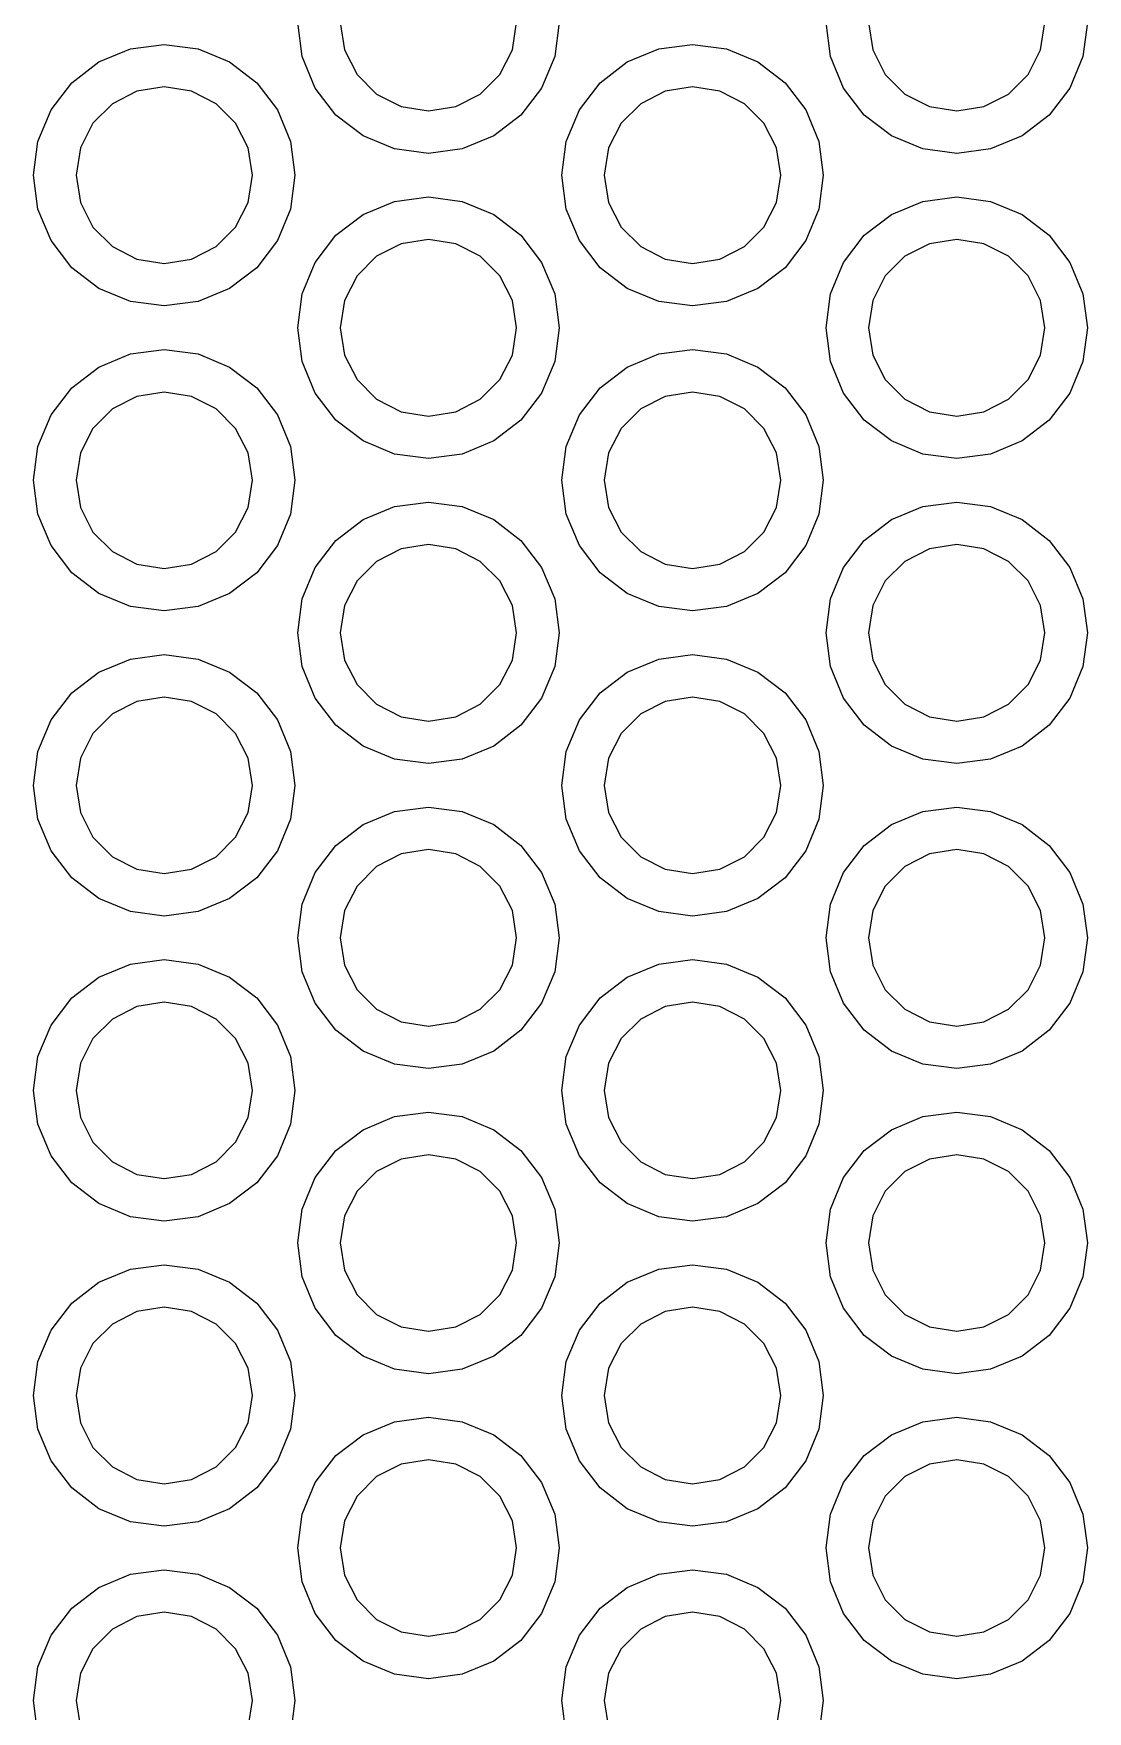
# Model space of a CAD drawing. Extents: x 0 to 6.5, y -7.51 to 0.
# Drawn here: x 4.2765 to 4.467, y -3.865 to -3.5618 of the extents above; entities that cross this region are included whole.
import ezdxf

# ---------------------------------------------------------------- set-up
doc = ezdxf.new("R2010")
doc.units = 0
doc.header["$MEASUREMENT"] = 0
doc.layers.add('BLACK', color=7, linetype='CONTINUOUS')

msp = doc.modelspace()

# ---------------------------------------------------------------- linework, layer by layer
at = {"layer": 'BLACK', "linetype": 'CONTINUOUS'}
for p, q in [((4.32506, -3.56598), (4.32425, -3.55986)), ((4.33193, -3.55986), (4.33271, -3.56479)), ((4.36304, -3.56479), (4.36382, -3.55986)), ((4.3715, -3.55986), (4.37069, -3.56598)), ((4.42052, -3.56598), (4.41972, -3.55986)), ((4.4274, -3.55986), (4.42818, -3.56479)), ((4.45851, -3.56479), (4.45929, -3.55986)), ((4.46696, -3.55986), (4.46616, -3.56598)), ((4.28833, -3.56697), (4.29403, -3.56461)), ((4.29403, -3.56461), (4.30014, -3.5638)), ((4.30014, -3.5638), (4.30625, -3.56461)), ((4.30625, -3.56461), (4.31195, -3.56697)), ((4.33271, -3.56479), (4.33498, -3.56924)), ((4.36077, -3.56924), (4.36304, -3.56479)), ((4.3838, -3.56697), (4.38949, -3.56461)), ((4.38949, -3.56461), (4.39561, -3.5638)), ((4.39561, -3.5638), (4.40172, -3.56461)), ((4.40172, -3.56461), (4.40742, -3.56697)), ((4.42818, -3.56479), (4.43044, -3.56924)), ((4.45624, -3.56924), (4.45851, -3.56479)), ((4.28344, -3.57072), (4.28833, -3.56697)), ((4.31195, -3.56697), (4.31684, -3.57072)), ((4.32742, -3.57167), (4.32506, -3.56598)), ((4.37069, -3.56598), (4.36833, -3.57167)), ((4.37891, -3.57072), (4.3838, -3.56697)), ((4.40742, -3.56697), (4.41231, -3.57072)), ((4.42288, -3.57167), (4.42052, -3.56598)), ((4.46616, -3.56598), (4.4638, -3.57167)), ((4.27968, -3.57561), (4.28344, -3.57072)), ((4.31684, -3.57072), (4.3206, -3.57561)), ((4.33498, -3.56924), (4.3385, -3.57276)), ((4.35725, -3.57276), (4.36077, -3.56924)), ((4.37515, -3.57561), (4.37891, -3.57072)), ((4.41231, -3.57072), (4.41607, -3.57561)), ((4.43044, -3.56924), (4.43397, -3.57276)), ((4.45271, -3.57276), (4.45624, -3.56924)), ((4.29521, -3.57226), (4.29077, -3.57452)), ((4.30014, -3.57148), (4.29521, -3.57226)), ((4.30507, -3.57226), (4.30014, -3.57148)), ((4.30951, -3.57452), (4.30507, -3.57226)), ((4.33117, -3.57657), (4.32742, -3.57167)), ((4.3385, -3.57276), (4.34295, -3.57503)), ((4.3528, -3.57503), (4.35725, -3.57276)), ((4.36833, -3.57167), (4.36458, -3.57657)), ((4.39068, -3.57226), (4.38624, -3.57452)), ((4.39561, -3.57148), (4.39068, -3.57226)), ((4.40054, -3.57226), (4.39561, -3.57148)), ((4.40498, -3.57452), (4.40054, -3.57226)), ((4.42664, -3.57657), (4.42288, -3.57167)), ((4.43397, -3.57276), (4.43841, -3.57503)), ((4.44827, -3.57503), (4.45271, -3.57276)), ((4.4638, -3.57167), (4.46005, -3.57657)), ((4.27732, -3.58131), (4.27968, -3.57561)), ((4.29077, -3.57452), (4.28724, -3.57805)), ((4.31304, -3.57805), (4.30951, -3.57452)), ((4.3206, -3.57561), (4.32296, -3.58131)), ((4.33606, -3.58032), (4.33117, -3.57657)), ((4.34295, -3.57503), (4.34787, -3.57581)), ((4.34787, -3.57581), (4.3528, -3.57503)), ((4.36458, -3.57657), (4.35969, -3.58032)), ((4.37279, -3.58131), (4.37515, -3.57561)), ((4.38624, -3.57452), (4.38271, -3.57805)), ((4.40851, -3.57805), (4.40498, -3.57452)), ((4.41607, -3.57561), (4.41843, -3.58131)), ((4.43153, -3.58032), (4.42664, -3.57657)), ((4.43841, -3.57503), (4.44334, -3.57581)), ((4.44334, -3.57581), (4.44827, -3.57503)), ((4.46005, -3.57657), (4.45515, -3.58032)), ((4.28724, -3.57805), (4.28498, -3.5825)), ((4.3153, -3.5825), (4.31304, -3.57805)), ((4.38271, -3.57805), (4.38044, -3.5825)), ((4.41077, -3.5825), (4.40851, -3.57805)), ((4.27652, -3.58742), (4.27732, -3.58131)), ((4.28498, -3.5825), (4.2842, -3.58742)), ((4.31609, -3.58742), (4.3153, -3.5825)), ((4.32296, -3.58131), (4.32376, -3.58742)), ((4.34176, -3.58268), (4.33606, -3.58032)), ((4.34787, -3.58349), (4.34176, -3.58268)), ((4.35399, -3.58268), (4.34787, -3.58349)), ((4.35969, -3.58032), (4.35399, -3.58268)), ((4.37199, -3.58742), (4.37279, -3.58131)), ((4.38044, -3.5825), (4.37966, -3.58742)), ((4.41155, -3.58742), (4.41077, -3.5825)), ((4.41843, -3.58131), (4.41923, -3.58742)), ((4.43723, -3.58268), (4.43153, -3.58032)), ((4.44334, -3.58349), (4.43723, -3.58268)), ((4.44946, -3.58268), (4.44334, -3.58349)), ((4.45515, -3.58032), (4.44946, -3.58268)), ((4.27732, -3.59354), (4.27652, -3.58742)), ((4.2842, -3.58742), (4.28498, -3.59235)), ((4.3153, -3.59235), (4.31609, -3.58742)), ((4.32376, -3.58742), (4.32296, -3.59354)), ((4.37279, -3.59354), (4.37199, -3.58742)), ((4.37966, -3.58742), (4.38044, -3.59235)), ((4.41077, -3.59235), (4.41155, -3.58742)), ((4.41923, -3.58742), (4.41843, -3.59354)), ((4.33606, -3.59452), (4.34176, -3.59216)), ((4.34176, -3.59216), (4.34787, -3.59136)), ((4.34787, -3.59136), (4.35399, -3.59216)), ((4.35399, -3.59216), (4.35969, -3.59452)), ((4.43153, -3.59452), (4.43723, -3.59216)), ((4.43723, -3.59216), (4.44334, -3.59136)), ((4.44334, -3.59136), (4.44946, -3.59216)), ((4.44946, -3.59216), (4.45515, -3.59452)), ((4.27968, -3.59923), (4.27732, -3.59354)), ((4.28498, -3.59235), (4.28724, -3.59679)), ((4.31304, -3.59679), (4.3153, -3.59235)), ((4.32296, -3.59354), (4.3206, -3.59923)), ((4.33117, -3.59828), (4.33606, -3.59452)), ((4.35969, -3.59452), (4.36458, -3.59828)), ((4.37515, -3.59923), (4.37279, -3.59354)), ((4.38044, -3.59235), (4.38271, -3.59679)), ((4.40851, -3.59679), (4.41077, -3.59235)), ((4.41843, -3.59354), (4.41607, -3.59923)), ((4.42664, -3.59828), (4.43153, -3.59452)), ((4.45515, -3.59452), (4.46005, -3.59828)), ((4.28724, -3.59679), (4.29077, -3.60032)), ((4.30951, -3.60032), (4.31304, -3.59679)), ((4.32742, -3.60317), (4.33117, -3.59828)), ((4.36458, -3.59828), (4.36833, -3.60317)), ((4.38271, -3.59679), (4.38624, -3.60032)), ((4.40498, -3.60032), (4.40851, -3.59679)), ((4.42288, -3.60317), (4.42664, -3.59828)), ((4.46005, -3.59828), (4.4638, -3.60317)), ((4.28344, -3.60413), (4.27968, -3.59923)), ((4.29077, -3.60032), (4.29521, -3.60259)), ((4.30507, -3.60259), (4.30951, -3.60032)), ((4.3206, -3.59923), (4.31684, -3.60413)), ((4.34295, -3.59982), (4.3385, -3.60208)), ((4.34787, -3.59904), (4.34295, -3.59982)), ((4.3528, -3.59982), (4.34787, -3.59904)), ((4.35725, -3.60208), (4.3528, -3.59982)), ((4.37891, -3.60413), (4.37515, -3.59923)), ((4.38624, -3.60032), (4.39068, -3.60259)), ((4.40054, -3.60259), (4.40498, -3.60032)), ((4.41607, -3.59923), (4.41231, -3.60413)), ((4.43841, -3.59982), (4.43397, -3.60208)), ((4.44334, -3.59904), (4.43841, -3.59982)), ((4.44827, -3.59982), (4.44334, -3.59904)), ((4.45271, -3.60208), (4.44827, -3.59982)), ((4.28833, -3.60788), (4.28344, -3.60413)), ((4.29521, -3.60259), (4.30014, -3.60337)), ((4.30014, -3.60337), (4.30507, -3.60259)), ((4.31684, -3.60413), (4.31195, -3.60788)), ((4.32506, -3.60887), (4.32742, -3.60317)), ((4.3385, -3.60208), (4.33498, -3.60561)), ((4.36077, -3.60561), (4.35725, -3.60208)), ((4.36833, -3.60317), (4.37069, -3.60887)), ((4.3838, -3.60788), (4.37891, -3.60413)), ((4.39068, -3.60259), (4.39561, -3.60337)), ((4.39561, -3.60337), (4.40054, -3.60259)), ((4.41231, -3.60413), (4.40742, -3.60788)), ((4.42052, -3.60887), (4.42288, -3.60317)), ((4.43397, -3.60208), (4.43044, -3.60561)), ((4.45624, -3.60561), (4.45271, -3.60208)), ((4.4638, -3.60317), (4.46616, -3.60887)), ((4.33498, -3.60561), (4.33271, -3.61005)), ((4.36304, -3.61005), (4.36077, -3.60561)), ((4.43044, -3.60561), (4.42818, -3.61005)), ((4.45851, -3.61005), (4.45624, -3.60561)), ((4.29403, -3.61024), (4.28833, -3.60788)), ((4.30014, -3.61104), (4.29403, -3.61024)), ((4.30625, -3.61024), (4.30014, -3.61104)), ((4.31195, -3.60788), (4.30625, -3.61024)), ((4.32425, -3.61498), (4.32506, -3.60887)), ((4.33271, -3.61005), (4.33193, -3.61498)), ((4.36382, -3.61498), (4.36304, -3.61005)), ((4.37069, -3.60887), (4.3715, -3.61498)), ((4.38949, -3.61024), (4.3838, -3.60788)), ((4.39561, -3.61104), (4.38949, -3.61024)), ((4.40172, -3.61024), (4.39561, -3.61104)), ((4.40742, -3.60788), (4.40172, -3.61024)), ((4.41972, -3.61498), (4.42052, -3.60887)), ((4.42818, -3.61005), (4.4274, -3.61498)), ((4.45929, -3.61498), (4.45851, -3.61005)), ((4.46616, -3.60887), (4.46696, -3.61498)), ((4.32506, -3.6211), (4.32425, -3.61498)), ((4.33193, -3.61498), (4.33271, -3.61991)), ((4.36304, -3.61991), (4.36382, -3.61498)), ((4.3715, -3.61498), (4.37069, -3.6211)), ((4.42052, -3.6211), (4.41972, -3.61498)), ((4.4274, -3.61498), (4.42818, -3.61991)), ((4.45851, -3.61991), (4.45929, -3.61498)), ((4.46696, -3.61498), (4.46616, -3.6211)), ((4.29403, -3.61972), (4.30014, -3.61892)), ((4.30014, -3.61892), (4.30625, -3.61972)), ((4.38949, -3.61972), (4.39561, -3.61892)), ((4.39561, -3.61892), (4.40172, -3.61972)), ((4.28344, -3.62584), (4.28833, -3.62208)), ((4.28833, -3.62208), (4.29403, -3.61972)), ((4.30625, -3.61972), (4.31195, -3.62208)), ((4.31195, -3.62208), (4.31684, -3.62584)), ((4.32742, -3.62679), (4.32506, -3.6211)), ((4.33271, -3.61991), (4.33498, -3.62435)), ((4.36077, -3.62435), (4.36304, -3.61991)), ((4.37069, -3.6211), (4.36833, -3.62679)), ((4.37891, -3.62584), (4.3838, -3.62208)), ((4.3838, -3.62208), (4.38949, -3.61972)), ((4.40172, -3.61972), (4.40742, -3.62208)), ((4.40742, -3.62208), (4.41231, -3.62584)), ((4.42288, -3.62679), (4.42052, -3.6211)), ((4.42818, -3.61991), (4.43044, -3.62435)), ((4.45624, -3.62435), (4.45851, -3.61991)), ((4.46616, -3.6211), (4.4638, -3.62679)), ((4.33498, -3.62435), (4.3385, -3.62788)), ((4.35725, -3.62788), (4.36077, -3.62435)), ((4.43044, -3.62435), (4.43397, -3.62788)), ((4.45271, -3.62788), (4.45624, -3.62435)), ((4.27968, -3.63073), (4.28344, -3.62584)), ((4.29521, -3.62738), (4.29077, -3.62964)), ((4.30014, -3.6266), (4.29521, -3.62738)), ((4.30507, -3.62738), (4.30014, -3.6266)), ((4.30951, -3.62964), (4.30507, -3.62738)), ((4.31684, -3.62584), (4.3206, -3.63073)), ((4.33117, -3.63168), (4.32742, -3.62679)), ((4.3385, -3.62788), (4.34295, -3.63015)), ((4.3528, -3.63015), (4.35725, -3.62788)), ((4.36833, -3.62679), (4.36458, -3.63168)), ((4.37515, -3.63073), (4.37891, -3.62584)), ((4.39068, -3.62738), (4.38624, -3.62964)), ((4.39561, -3.6266), (4.39068, -3.62738)), ((4.40054, -3.62738), (4.39561, -3.6266)), ((4.40498, -3.62964), (4.40054, -3.62738)), ((4.41231, -3.62584), (4.41607, -3.63073)), ((4.42664, -3.63168), (4.42288, -3.62679)), ((4.43397, -3.62788), (4.43841, -3.63015)), ((4.44827, -3.63015), (4.45271, -3.62788)), ((4.4638, -3.62679), (4.46005, -3.63168)), ((4.27732, -3.63643), (4.27968, -3.63073)), ((4.29077, -3.62964), (4.28724, -3.63317)), ((4.31304, -3.63317), (4.30951, -3.62964)), ((4.3206, -3.63073), (4.32296, -3.63643)), ((4.33606, -3.63544), (4.33117, -3.63168)), ((4.34295, -3.63015), (4.34787, -3.63093)), ((4.34787, -3.63093), (4.3528, -3.63015)), ((4.36458, -3.63168), (4.35969, -3.63544)), ((4.37279, -3.63643), (4.37515, -3.63073)), ((4.38624, -3.62964), (4.38271, -3.63317)), ((4.40851, -3.63317), (4.40498, -3.62964)), ((4.41607, -3.63073), (4.41843, -3.63643)), ((4.43153, -3.63544), (4.42664, -3.63168)), ((4.43841, -3.63015), (4.44334, -3.63093)), ((4.44334, -3.63093), (4.44827, -3.63015)), ((4.46005, -3.63168), (4.45515, -3.63544)), ((4.28724, -3.63317), (4.28498, -3.63761)), ((4.3153, -3.63761), (4.31304, -3.63317)), ((4.38271, -3.63317), (4.38044, -3.63761)), ((4.41077, -3.63761), (4.40851, -3.63317)), ((4.27652, -3.64254), (4.27732, -3.63643)), ((4.28498, -3.63761), (4.2842, -3.64254)), ((4.31609, -3.64254), (4.3153, -3.63761)), ((4.32296, -3.63643), (4.32376, -3.64254)), ((4.34176, -3.6378), (4.33606, -3.63544)), ((4.35969, -3.63544), (4.35399, -3.6378)), ((4.37199, -3.64254), (4.37279, -3.63643)), ((4.38044, -3.63761), (4.37966, -3.64254)), ((4.41155, -3.64254), (4.41077, -3.63761)), ((4.41843, -3.63643), (4.41923, -3.64254)), ((4.43723, -3.6378), (4.43153, -3.63544)), ((4.45515, -3.63544), (4.44946, -3.6378)), ((4.34787, -3.6386), (4.34176, -3.6378)), ((4.35399, -3.6378), (4.34787, -3.6386)), ((4.44334, -3.6386), (4.43723, -3.6378)), ((4.44946, -3.6378), (4.44334, -3.6386)), ((4.27732, -3.64865), (4.27652, -3.64254)), ((4.2842, -3.64254), (4.28498, -3.64747)), ((4.3153, -3.64747), (4.31609, -3.64254)), ((4.32376, -3.64254), (4.32296, -3.64865)), ((4.37279, -3.64865), (4.37199, -3.64254)), ((4.37966, -3.64254), (4.38044, -3.64747)), ((4.41077, -3.64747), (4.41155, -3.64254)), ((4.41923, -3.64254), (4.41843, -3.64865)), ((4.34176, -3.64728), (4.34787, -3.64648)), ((4.34787, -3.64648), (4.35399, -3.64728)), ((4.43723, -3.64728), (4.44334, -3.64648)), ((4.44334, -3.64648), (4.44946, -3.64728)), ((4.27968, -3.65435), (4.27732, -3.64865)), ((4.28498, -3.64747), (4.28724, -3.65191)), ((4.31304, -3.65191), (4.3153, -3.64747)), ((4.32296, -3.64865), (4.3206, -3.65435)), ((4.33117, -3.6534), (4.33606, -3.64964)), ((4.33606, -3.64964), (4.34176, -3.64728)), ((4.35399, -3.64728), (4.35969, -3.64964)), ((4.35969, -3.64964), (4.36458, -3.6534)), ((4.37515, -3.65435), (4.37279, -3.64865)), ((4.38044, -3.64747), (4.38271, -3.65191)), ((4.40851, -3.65191), (4.41077, -3.64747)), ((4.41843, -3.64865), (4.41607, -3.65435)), ((4.42664, -3.6534), (4.43153, -3.64964)), ((4.43153, -3.64964), (4.43723, -3.64728)), ((4.44946, -3.64728), (4.45515, -3.64964)), ((4.45515, -3.64964), (4.46005, -3.6534)), ((4.28724, -3.65191), (4.29077, -3.65544)), ((4.30951, -3.65544), (4.31304, -3.65191)), ((4.38271, -3.65191), (4.38624, -3.65544)), ((4.40498, -3.65544), (4.40851, -3.65191)), ((4.28344, -3.65924), (4.27968, -3.65435)), ((4.29077, -3.65544), (4.29521, -3.6577)), ((4.30507, -3.6577), (4.30951, -3.65544)), ((4.3206, -3.65435), (4.31684, -3.65924)), ((4.32742, -3.65829), (4.33117, -3.6534)), ((4.34295, -3.65494), (4.3385, -3.6572)), ((4.34787, -3.65416), (4.34295, -3.65494)), ((4.3528, -3.65494), (4.34787, -3.65416)), ((4.35725, -3.6572), (4.3528, -3.65494)), ((4.36458, -3.6534), (4.36833, -3.65829)), ((4.37891, -3.65924), (4.37515, -3.65435)), ((4.38624, -3.65544), (4.39068, -3.6577)), ((4.40054, -3.6577), (4.40498, -3.65544)), ((4.41607, -3.65435), (4.41231, -3.65924)), ((4.42288, -3.65829), (4.42664, -3.6534)), ((4.43841, -3.65494), (4.43397, -3.6572)), ((4.44334, -3.65416), (4.43841, -3.65494)), ((4.44827, -3.65494), (4.44334, -3.65416)), ((4.45271, -3.6572), (4.44827, -3.65494)), ((4.46005, -3.6534), (4.4638, -3.65829)), ((4.29521, -3.6577), (4.30014, -3.65848)), ((4.30014, -3.65848), (4.30507, -3.6577)), ((4.32506, -3.66399), (4.32742, -3.65829)), ((4.3385, -3.6572), (4.33498, -3.66073)), ((4.36077, -3.66073), (4.35725, -3.6572)), ((4.36833, -3.65829), (4.37069, -3.66399)), ((4.39068, -3.6577), (4.39561, -3.65848)), ((4.39561, -3.65848), (4.40054, -3.6577)), ((4.42052, -3.66399), (4.42288, -3.65829)), ((4.43397, -3.6572), (4.43044, -3.66073)), ((4.45624, -3.66073), (4.45271, -3.6572)), ((4.4638, -3.65829), (4.46616, -3.66399)), ((4.28833, -3.663), (4.28344, -3.65924)), ((4.31684, -3.65924), (4.31195, -3.663)), ((4.33498, -3.66073), (4.33271, -3.66517)), ((4.36304, -3.66517), (4.36077, -3.66073)), ((4.3838, -3.663), (4.37891, -3.65924)), ((4.41231, -3.65924), (4.40742, -3.663)), ((4.43044, -3.66073), (4.42818, -3.66517)), ((4.45851, -3.66517), (4.45624, -3.66073)), ((4.29403, -3.66536), (4.28833, -3.663)), ((4.31195, -3.663), (4.30625, -3.66536)), ((4.32425, -3.6701), (4.32506, -3.66399)), ((4.37069, -3.66399), (4.3715, -3.6701)), ((4.38949, -3.66536), (4.3838, -3.663)), ((4.40742, -3.663), (4.40172, -3.66536)), ((4.41972, -3.6701), (4.42052, -3.66399)), ((4.46616, -3.66399), (4.46696, -3.6701)), ((4.30014, -3.66616), (4.29403, -3.66536)), ((4.30625, -3.66536), (4.30014, -3.66616)), ((4.33271, -3.66517), (4.33193, -3.6701)), ((4.36382, -3.6701), (4.36304, -3.66517)), ((4.39561, -3.66616), (4.38949, -3.66536)), ((4.40172, -3.66536), (4.39561, -3.66616)), ((4.42818, -3.66517), (4.4274, -3.6701)), ((4.45929, -3.6701), (4.45851, -3.66517)), ((4.32506, -3.67621), (4.32425, -3.6701)), ((4.33193, -3.6701), (4.33271, -3.67503)), ((4.36304, -3.67503), (4.36382, -3.6701)), ((4.3715, -3.6701), (4.37069, -3.67621)), ((4.42052, -3.67621), (4.41972, -3.6701)), ((4.4274, -3.6701), (4.42818, -3.67503)), ((4.45851, -3.67503), (4.45929, -3.6701)), ((4.46696, -3.6701), (4.46616, -3.67621)), ((4.29403, -3.67484), (4.30014, -3.67404)), ((4.30014, -3.67404), (4.30625, -3.67484)), ((4.38949, -3.67484), (4.39561, -3.67404)), ((4.39561, -3.67404), (4.40172, -3.67484)), ((4.28344, -3.68096), (4.28833, -3.6772)), ((4.28833, -3.6772), (4.29403, -3.67484)), ((4.30625, -3.67484), (4.31195, -3.6772)), ((4.31195, -3.6772), (4.31684, -3.68096)), ((4.32742, -3.68191), (4.32506, -3.67621)), ((4.33271, -3.67503), (4.33498, -3.67947)), ((4.36077, -3.67947), (4.36304, -3.67503)), ((4.37069, -3.67621), (4.36833, -3.68191)), ((4.37891, -3.68096), (4.3838, -3.6772)), ((4.3838, -3.6772), (4.38949, -3.67484)), ((4.40172, -3.67484), (4.40742, -3.6772)), ((4.40742, -3.6772), (4.41231, -3.68096)), ((4.42288, -3.68191), (4.42052, -3.67621)), ((4.42818, -3.67503), (4.43044, -3.67947)), ((4.45624, -3.67947), (4.45851, -3.67503)), ((4.46616, -3.67621), (4.4638, -3.68191)), ((4.33498, -3.67947), (4.3385, -3.683)), ((4.35725, -3.683), (4.36077, -3.67947)), ((4.43044, -3.67947), (4.43397, -3.683)), ((4.45271, -3.683), (4.45624, -3.67947)), ((4.27968, -3.68585), (4.28344, -3.68096)), ((4.29521, -3.68249), (4.29077, -3.68476)), ((4.30014, -3.68171), (4.29521, -3.68249)), ((4.30507, -3.68249), (4.30014, -3.68171)), ((4.30951, -3.68476), (4.30507, -3.68249)), ((4.31684, -3.68096), (4.3206, -3.68585)), ((4.33117, -3.6868), (4.32742, -3.68191)), ((4.3385, -3.683), (4.34295, -3.68526)), ((4.3528, -3.68526), (4.35725, -3.683)), ((4.36833, -3.68191), (4.36458, -3.6868)), ((4.37515, -3.68585), (4.37891, -3.68096)), ((4.39068, -3.68249), (4.38624, -3.68476)), ((4.39561, -3.68171), (4.39068, -3.68249)), ((4.40054, -3.68249), (4.39561, -3.68171)), ((4.40498, -3.68476), (4.40054, -3.68249)), ((4.41231, -3.68096), (4.41607, -3.68585)), ((4.42664, -3.6868), (4.42288, -3.68191)), ((4.43397, -3.683), (4.43841, -3.68526)), ((4.44827, -3.68526), (4.45271, -3.683)), ((4.4638, -3.68191), (4.46005, -3.6868)), ((4.27732, -3.69154), (4.27968, -3.68585)), ((4.29077, -3.68476), (4.28724, -3.68829)), ((4.31304, -3.68829), (4.30951, -3.68476)), ((4.3206, -3.68585), (4.32296, -3.69154)), ((4.34295, -3.68526), (4.34787, -3.68604)), ((4.34787, -3.68604), (4.3528, -3.68526)), ((4.37279, -3.69154), (4.37515, -3.68585)), ((4.38624, -3.68476), (4.38271, -3.68829)), ((4.40851, -3.68829), (4.40498, -3.68476)), ((4.41607, -3.68585), (4.41843, -3.69154)), ((4.43841, -3.68526), (4.44334, -3.68604)), ((4.44334, -3.68604), (4.44827, -3.68526)), ((4.28724, -3.68829), (4.28498, -3.69273)), ((4.3153, -3.69273), (4.31304, -3.68829)), ((4.33606, -3.69056), (4.33117, -3.6868)), ((4.36458, -3.6868), (4.35969, -3.69056)), ((4.38271, -3.68829), (4.38044, -3.69273)), ((4.41077, -3.69273), (4.40851, -3.68829)), ((4.43153, -3.69056), (4.42664, -3.6868)), ((4.46005, -3.6868), (4.45515, -3.69056)), ((4.27652, -3.69766), (4.27732, -3.69154)), ((4.32296, -3.69154), (4.32376, -3.69766)), ((4.34176, -3.69292), (4.33606, -3.69056)), ((4.35969, -3.69056), (4.35399, -3.69292)), ((4.37199, -3.69766), (4.37279, -3.69154)), ((4.41843, -3.69154), (4.41923, -3.69766)), ((4.43723, -3.69292), (4.43153, -3.69056)), ((4.45515, -3.69056), (4.44946, -3.69292)), ((4.28498, -3.69273), (4.2842, -3.69766)), ((4.31609, -3.69766), (4.3153, -3.69273)), ((4.34787, -3.69372), (4.34176, -3.69292)), ((4.35399, -3.69292), (4.34787, -3.69372)), ((4.38044, -3.69273), (4.37966, -3.69766)), ((4.41155, -3.69766), (4.41077, -3.69273)), ((4.44334, -3.69372), (4.43723, -3.69292)), ((4.44946, -3.69292), (4.44334, -3.69372)), ((4.27732, -3.70377), (4.27652, -3.69766)), ((4.2842, -3.69766), (4.28498, -3.70259)), ((4.3153, -3.70259), (4.31609, -3.69766)), ((4.32376, -3.69766), (4.32296, -3.70377)), ((4.37279, -3.70377), (4.37199, -3.69766)), ((4.37966, -3.69766), (4.38044, -3.70259)), ((4.41077, -3.70259), (4.41155, -3.69766)), ((4.41923, -3.69766), (4.41843, -3.70377)), ((4.27968, -3.70947), (4.27732, -3.70377)), ((4.28498, -3.70259), (4.28724, -3.70703)), ((4.31304, -3.70703), (4.3153, -3.70259)), ((4.32296, -3.70377), (4.3206, -3.70947)), ((4.33606, -3.70476), (4.34176, -3.7024)), ((4.34176, -3.7024), (4.34787, -3.7016)), ((4.34787, -3.7016), (4.35399, -3.7024)), ((4.35399, -3.7024), (4.35969, -3.70476)), ((4.37515, -3.70947), (4.37279, -3.70377)), ((4.38044, -3.70259), (4.38271, -3.70703)), ((4.40851, -3.70703), (4.41077, -3.70259)), ((4.41843, -3.70377), (4.41607, -3.70947)), ((4.43153, -3.70476), (4.43723, -3.7024)), ((4.43723, -3.7024), (4.44334, -3.7016)), ((4.44334, -3.7016), (4.44946, -3.7024)), ((4.44946, -3.7024), (4.45515, -3.70476)), ((4.28724, -3.70703), (4.29077, -3.71056)), ((4.30951, -3.71056), (4.31304, -3.70703)), ((4.33117, -3.70851), (4.33606, -3.70476)), ((4.35969, -3.70476), (4.36458, -3.70851)), ((4.38271, -3.70703), (4.38624, -3.71056)), ((4.40498, -3.71056), (4.40851, -3.70703)), ((4.42664, -3.70851), (4.43153, -3.70476)), ((4.45515, -3.70476), (4.46005, -3.70851)), ((4.28344, -3.71436), (4.27968, -3.70947)), ((4.3206, -3.70947), (4.31684, -3.71436)), ((4.32742, -3.71341), (4.33117, -3.70851)), ((4.34295, -3.71005), (4.3385, -3.71232)), ((4.34787, -3.70927), (4.34295, -3.71005)), ((4.3528, -3.71005), (4.34787, -3.70927)), ((4.35725, -3.71232), (4.3528, -3.71005)), ((4.36458, -3.70851), (4.36833, -3.71341)), ((4.37891, -3.71436), (4.37515, -3.70947)), ((4.41607, -3.70947), (4.41231, -3.71436)), ((4.42288, -3.71341), (4.42664, -3.70851)), ((4.43841, -3.71005), (4.43397, -3.71232)), ((4.44334, -3.70927), (4.43841, -3.71005)), ((4.44827, -3.71005), (4.44334, -3.70927)), ((4.45271, -3.71232), (4.44827, -3.71005)), ((4.46005, -3.70851), (4.4638, -3.71341)), ((4.29077, -3.71056), (4.29521, -3.71282)), ((4.29521, -3.71282), (4.30014, -3.7136)), ((4.30014, -3.7136), (4.30507, -3.71282)), ((4.30507, -3.71282), (4.30951, -3.71056)), ((4.32506, -3.7191), (4.32742, -3.71341)), ((4.3385, -3.71232), (4.33498, -3.71585)), ((4.36077, -3.71585), (4.35725, -3.71232)), ((4.36833, -3.71341), (4.37069, -3.7191)), ((4.38624, -3.71056), (4.39068, -3.71282)), ((4.39068, -3.71282), (4.39561, -3.7136)), ((4.39561, -3.7136), (4.40054, -3.71282)), ((4.40054, -3.71282), (4.40498, -3.71056)), ((4.42052, -3.7191), (4.42288, -3.71341)), ((4.43397, -3.71232), (4.43044, -3.71585)), ((4.45624, -3.71585), (4.45271, -3.71232)), ((4.4638, -3.71341), (4.46616, -3.7191)), ((4.28833, -3.71812), (4.28344, -3.71436)), ((4.31684, -3.71436), (4.31195, -3.71812)), ((4.33498, -3.71585), (4.33271, -3.72029)), ((4.36304, -3.72029), (4.36077, -3.71585)), ((4.3838, -3.71812), (4.37891, -3.71436)), ((4.41231, -3.71436), (4.40742, -3.71812)), ((4.43044, -3.71585), (4.42818, -3.72029)), ((4.45851, -3.72029), (4.45624, -3.71585)), ((4.29403, -3.72048), (4.28833, -3.71812)), ((4.31195, -3.71812), (4.30625, -3.72048)), ((4.32425, -3.72522), (4.32506, -3.7191)), ((4.37069, -3.7191), (4.3715, -3.72522)), ((4.38949, -3.72048), (4.3838, -3.71812)), ((4.40742, -3.71812), (4.40172, -3.72048)), ((4.41972, -3.72522), (4.42052, -3.7191)), ((4.46616, -3.7191), (4.46696, -3.72522)), ((4.30014, -3.72128), (4.29403, -3.72048)), ((4.30625, -3.72048), (4.30014, -3.72128)), ((4.33271, -3.72029), (4.33193, -3.72522)), ((4.36382, -3.72522), (4.36304, -3.72029)), ((4.39561, -3.72128), (4.38949, -3.72048)), ((4.40172, -3.72048), (4.39561, -3.72128)), ((4.42818, -3.72029), (4.4274, -3.72522)), ((4.45929, -3.72522), (4.45851, -3.72029)), ((4.32506, -3.73133), (4.32425, -3.72522)), ((4.33193, -3.72522), (4.33271, -3.73014)), ((4.36304, -3.73014), (4.36382, -3.72522)), ((4.3715, -3.72522), (4.37069, -3.73133)), ((4.42052, -3.73133), (4.41972, -3.72522)), ((4.4274, -3.72522), (4.42818, -3.73014)), ((4.45851, -3.73014), (4.45929, -3.72522)), ((4.46696, -3.72522), (4.46616, -3.73133)), ((4.28833, -3.73232), (4.29403, -3.72996)), ((4.29403, -3.72996), (4.30014, -3.72915)), ((4.30014, -3.72915), (4.30625, -3.72996)), ((4.30625, -3.72996), (4.31195, -3.73232)), ((4.32742, -3.73703), (4.32506, -3.73133)), ((4.33271, -3.73014), (4.33498, -3.73459)), ((4.36077, -3.73459), (4.36304, -3.73014)), ((4.37069, -3.73133), (4.36833, -3.73703)), ((4.3838, -3.73232), (4.38949, -3.72996)), ((4.38949, -3.72996), (4.39561, -3.72915)), ((4.39561, -3.72915), (4.40172, -3.72996)), ((4.40172, -3.72996), (4.40742, -3.73232)), ((4.42288, -3.73703), (4.42052, -3.73133)), ((4.42818, -3.73014), (4.43044, -3.73459)), ((4.45624, -3.73459), (4.45851, -3.73014)), ((4.46616, -3.73133), (4.4638, -3.73703)), ((4.28344, -3.73607), (4.28833, -3.73232)), ((4.31195, -3.73232), (4.31684, -3.73607)), ((4.33498, -3.73459), (4.3385, -3.73812)), ((4.35725, -3.73812), (4.36077, -3.73459)), ((4.37891, -3.73607), (4.3838, -3.73232)), ((4.40742, -3.73232), (4.41231, -3.73607)), ((4.43044, -3.73459), (4.43397, -3.73812)), ((4.45271, -3.73812), (4.45624, -3.73459)), ((4.27968, -3.74097), (4.28344, -3.73607)), ((4.29521, -3.73761), (4.29077, -3.73988)), ((4.30014, -3.73683), (4.29521, -3.73761)), ((4.30507, -3.73761), (4.30014, -3.73683)), ((4.30951, -3.73988), (4.30507, -3.73761)), ((4.31684, -3.73607), (4.3206, -3.74097)), ((4.33117, -3.74192), (4.32742, -3.73703)), ((4.36833, -3.73703), (4.36458, -3.74192)), ((4.37515, -3.74097), (4.37891, -3.73607)), ((4.39068, -3.73761), (4.38624, -3.73988)), ((4.39561, -3.73683), (4.39068, -3.73761)), ((4.40054, -3.73761), (4.39561, -3.73683)), ((4.40498, -3.73988), (4.40054, -3.73761)), ((4.41231, -3.73607), (4.41607, -3.74097)), ((4.42664, -3.74192), (4.42288, -3.73703)), ((4.4638, -3.73703), (4.46005, -3.74192)), ((4.29077, -3.73988), (4.28724, -3.7434)), ((4.31304, -3.7434), (4.30951, -3.73988)), ((4.3385, -3.73812), (4.34295, -3.74038)), ((4.34295, -3.74038), (4.34787, -3.74116)), ((4.34787, -3.74116), (4.3528, -3.74038)), ((4.3528, -3.74038), (4.35725, -3.73812)), ((4.38624, -3.73988), (4.38271, -3.7434)), ((4.40851, -3.7434), (4.40498, -3.73988)), ((4.43397, -3.73812), (4.43841, -3.74038)), ((4.43841, -3.74038), (4.44334, -3.74116)), ((4.44334, -3.74116), (4.44827, -3.74038)), ((4.44827, -3.74038), (4.45271, -3.73812)), ((4.27732, -3.74666), (4.27968, -3.74097)), ((4.28724, -3.7434), (4.28498, -3.74785)), ((4.3153, -3.74785), (4.31304, -3.7434)), ((4.3206, -3.74097), (4.32296, -3.74666)), ((4.33606, -3.74567), (4.33117, -3.74192)), ((4.36458, -3.74192), (4.35969, -3.74567)), ((4.37279, -3.74666), (4.37515, -3.74097)), ((4.38271, -3.7434), (4.38044, -3.74785)), ((4.41077, -3.74785), (4.40851, -3.7434)), ((4.41607, -3.74097), (4.41843, -3.74666)), ((4.43153, -3.74567), (4.42664, -3.74192)), ((4.46005, -3.74192), (4.45515, -3.74567)), ((4.27652, -3.75278), (4.27732, -3.74666)), ((4.32296, -3.74666), (4.32376, -3.75278)), ((4.34176, -3.74803), (4.33606, -3.74567)), ((4.35969, -3.74567), (4.35399, -3.74803)), ((4.37199, -3.75278), (4.37279, -3.74666)), ((4.41843, -3.74666), (4.41923, -3.75278)), ((4.43723, -3.74803), (4.43153, -3.74567)), ((4.45515, -3.74567), (4.44946, -3.74803)), ((4.28498, -3.74785), (4.2842, -3.75278)), ((4.31609, -3.75278), (4.3153, -3.74785)), ((4.34787, -3.74884), (4.34176, -3.74803)), ((4.35399, -3.74803), (4.34787, -3.74884)), ((4.38044, -3.74785), (4.37966, -3.75278)), ((4.41155, -3.75278), (4.41077, -3.74785)), ((4.44334, -3.74884), (4.43723, -3.74803)), ((4.44946, -3.74803), (4.44334, -3.74884)), ((4.27732, -3.75889), (4.27652, -3.75278)), ((4.2842, -3.75278), (4.28498, -3.7577)), ((4.3153, -3.7577), (4.31609, -3.75278)), ((4.32376, -3.75278), (4.32296, -3.75889)), ((4.37279, -3.75889), (4.37199, -3.75278)), ((4.37966, -3.75278), (4.38044, -3.7577)), ((4.41077, -3.7577), (4.41155, -3.75278)), ((4.41923, -3.75278), (4.41843, -3.75889)), ((4.27968, -3.76459), (4.27732, -3.75889)), ((4.28498, -3.7577), (4.28724, -3.76215)), ((4.31304, -3.76215), (4.3153, -3.7577)), ((4.32296, -3.75889), (4.3206, -3.76459)), ((4.33606, -3.75988), (4.34176, -3.75752)), ((4.34176, -3.75752), (4.34787, -3.75671)), ((4.34787, -3.75671), (4.35399, -3.75752)), ((4.35399, -3.75752), (4.35969, -3.75988)), ((4.37515, -3.76459), (4.37279, -3.75889)), ((4.38044, -3.7577), (4.38271, -3.76215)), ((4.40851, -3.76215), (4.41077, -3.7577)), ((4.41843, -3.75889), (4.41607, -3.76459)), ((4.43153, -3.75988), (4.43723, -3.75752)), ((4.43723, -3.75752), (4.44334, -3.75671)), ((4.44334, -3.75671), (4.44946, -3.75752)), ((4.44946, -3.75752), (4.45515, -3.75988)), ((4.33117, -3.76363), (4.33606, -3.75988)), ((4.35969, -3.75988), (4.36458, -3.76363)), ((4.42664, -3.76363), (4.43153, -3.75988)), ((4.45515, -3.75988), (4.46005, -3.76363)), ((4.28344, -3.76948), (4.27968, -3.76459)), ((4.28724, -3.76215), (4.29077, -3.76568)), ((4.30951, -3.76568), (4.31304, -3.76215)), ((4.3206, -3.76459), (4.31684, -3.76948)), ((4.32742, -3.76852), (4.33117, -3.76363)), ((4.34787, -3.76439), (4.34295, -3.76517)), ((4.3528, -3.76517), (4.34787, -3.76439)), ((4.36458, -3.76363), (4.36833, -3.76852)), ((4.37891, -3.76948), (4.37515, -3.76459)), ((4.38271, -3.76215), (4.38624, -3.76568)), ((4.40498, -3.76568), (4.40851, -3.76215)), ((4.41607, -3.76459), (4.41231, -3.76948)), ((4.42288, -3.76852), (4.42664, -3.76363)), ((4.44334, -3.76439), (4.43841, -3.76517)), ((4.44827, -3.76517), (4.44334, -3.76439)), ((4.46005, -3.76363), (4.4638, -3.76852)), ((4.29077, -3.76568), (4.29521, -3.76794)), ((4.29521, -3.76794), (4.30014, -3.76872)), ((4.30014, -3.76872), (4.30507, -3.76794)), ((4.30507, -3.76794), (4.30951, -3.76568)), ((4.3385, -3.76744), (4.33498, -3.77096)), ((4.34295, -3.76517), (4.3385, -3.76744)), ((4.35725, -3.76744), (4.3528, -3.76517)), ((4.36077, -3.77096), (4.35725, -3.76744)), ((4.38624, -3.76568), (4.39068, -3.76794)), ((4.39068, -3.76794), (4.39561, -3.76872)), ((4.39561, -3.76872), (4.40054, -3.76794)), ((4.40054, -3.76794), (4.40498, -3.76568)), ((4.43397, -3.76744), (4.43044, -3.77096)), ((4.43841, -3.76517), (4.43397, -3.76744)), ((4.45271, -3.76744), (4.44827, -3.76517)), ((4.45624, -3.77096), (4.45271, -3.76744)), ((4.28833, -3.77323), (4.28344, -3.76948)), ((4.31684, -3.76948), (4.31195, -3.77323)), ((4.32506, -3.77422), (4.32742, -3.76852)), ((4.33498, -3.77096), (4.33271, -3.77541)), ((4.36304, -3.77541), (4.36077, -3.77096)), ((4.36833, -3.76852), (4.37069, -3.77422)), ((4.3838, -3.77323), (4.37891, -3.76948)), ((4.41231, -3.76948), (4.40742, -3.77323)), ((4.42052, -3.77422), (4.42288, -3.76852)), ((4.43044, -3.77096), (4.42818, -3.77541)), ((4.45851, -3.77541), (4.45624, -3.77096)), ((4.4638, -3.76852), (4.46616, -3.77422)), ((4.29403, -3.77559), (4.28833, -3.77323)), ((4.31195, -3.77323), (4.30625, -3.77559)), ((4.38949, -3.77559), (4.3838, -3.77323)), ((4.40742, -3.77323), (4.40172, -3.77559)), ((4.30014, -3.7764), (4.29403, -3.77559)), ((4.30625, -3.77559), (4.30014, -3.7764)), ((4.32425, -3.78034), (4.32506, -3.77422)), ((4.33271, -3.77541), (4.33193, -3.78034)), ((4.36382, -3.78034), (4.36304, -3.77541)), ((4.37069, -3.77422), (4.3715, -3.78034)), ((4.39561, -3.7764), (4.38949, -3.77559)), ((4.40172, -3.77559), (4.39561, -3.7764)), ((4.41972, -3.78034), (4.42052, -3.77422)), ((4.42818, -3.77541), (4.4274, -3.78034)), ((4.45929, -3.78034), (4.45851, -3.77541)), ((4.46616, -3.77422), (4.46696, -3.78034)), ((4.32506, -3.78645), (4.32425, -3.78034)), ((4.33193, -3.78034), (4.33271, -3.78526)), ((4.36304, -3.78526), (4.36382, -3.78034)), ((4.3715, -3.78034), (4.37069, -3.78645)), ((4.42052, -3.78645), (4.41972, -3.78034)), ((4.4274, -3.78034), (4.42818, -3.78526)), ((4.45851, -3.78526), (4.45929, -3.78034)), ((4.46696, -3.78034), (4.46616, -3.78645)), ((4.28833, -3.78744), (4.29403, -3.78508)), ((4.29403, -3.78508), (4.30014, -3.78427)), ((4.30014, -3.78427), (4.30625, -3.78508)), ((4.30625, -3.78508), (4.31195, -3.78744)), ((4.33271, -3.78526), (4.33498, -3.78971)), ((4.36077, -3.78971), (4.36304, -3.78526)), ((4.3838, -3.78744), (4.38949, -3.78508)), ((4.38949, -3.78508), (4.39561, -3.78427)), ((4.39561, -3.78427), (4.40172, -3.78508)), ((4.40172, -3.78508), (4.40742, -3.78744)), ((4.42818, -3.78526), (4.43044, -3.78971)), ((4.45624, -3.78971), (4.45851, -3.78526)), ((4.28344, -3.79119), (4.28833, -3.78744)), ((4.31195, -3.78744), (4.31684, -3.79119)), ((4.32742, -3.79215), (4.32506, -3.78645)), ((4.37069, -3.78645), (4.36833, -3.79215)), ((4.37891, -3.79119), (4.3838, -3.78744)), ((4.40742, -3.78744), (4.41231, -3.79119)), ((4.42288, -3.79215), (4.42052, -3.78645)), ((4.46616, -3.78645), (4.4638, -3.79215)), ((4.27968, -3.79608), (4.28344, -3.79119)), ((4.30014, -3.79195), (4.29521, -3.79273)), ((4.30507, -3.79273), (4.30014, -3.79195)), ((4.31684, -3.79119), (4.3206, -3.79608)), ((4.33117, -3.79704), (4.32742, -3.79215)), ((4.33498, -3.78971), (4.3385, -3.79324)), ((4.35725, -3.79324), (4.36077, -3.78971)), ((4.36833, -3.79215), (4.36458, -3.79704)), ((4.37515, -3.79608), (4.37891, -3.79119)), ((4.39561, -3.79195), (4.39068, -3.79273)), ((4.40054, -3.79273), (4.39561, -3.79195)), ((4.41231, -3.79119), (4.41607, -3.79608)), ((4.42664, -3.79704), (4.42288, -3.79215)), ((4.43044, -3.78971), (4.43397, -3.79324)), ((4.45271, -3.79324), (4.45624, -3.78971)), ((4.4638, -3.79215), (4.46005, -3.79704)), ((4.29077, -3.795), (4.28724, -3.79852)), ((4.29521, -3.79273), (4.29077, -3.795)), ((4.30951, -3.795), (4.30507, -3.79273)), ((4.31304, -3.79852), (4.30951, -3.795)), ((4.3385, -3.79324), (4.34295, -3.7955)), ((4.3528, -3.7955), (4.35725, -3.79324)), ((4.38624, -3.795), (4.38271, -3.79852)), ((4.39068, -3.79273), (4.38624, -3.795)), ((4.40498, -3.795), (4.40054, -3.79273)), ((4.40851, -3.79852), (4.40498, -3.795)), ((4.43397, -3.79324), (4.43841, -3.7955)), ((4.44827, -3.7955), (4.45271, -3.79324)), ((4.27732, -3.80178), (4.27968, -3.79608)), ((4.3206, -3.79608), (4.32296, -3.80178)), ((4.33606, -3.80079), (4.33117, -3.79704)), ((4.34295, -3.7955), (4.34787, -3.79628)), ((4.34787, -3.79628), (4.3528, -3.7955)), ((4.36458, -3.79704), (4.35969, -3.80079)), ((4.37279, -3.80178), (4.37515, -3.79608)), ((4.41607, -3.79608), (4.41843, -3.80178)), ((4.43153, -3.80079), (4.42664, -3.79704)), ((4.43841, -3.7955), (4.44334, -3.79628)), ((4.44334, -3.79628), (4.44827, -3.7955)), ((4.46005, -3.79704), (4.45515, -3.80079)), ((4.28724, -3.79852), (4.28498, -3.80297)), ((4.3153, -3.80297), (4.31304, -3.79852)), ((4.34176, -3.80315), (4.33606, -3.80079)), ((4.35969, -3.80079), (4.35399, -3.80315)), ((4.38271, -3.79852), (4.38044, -3.80297)), ((4.41077, -3.80297), (4.40851, -3.79852)), ((4.43723, -3.80315), (4.43153, -3.80079)), ((4.45515, -3.80079), (4.44946, -3.80315)), ((4.27652, -3.80789), (4.27732, -3.80178)), ((4.28498, -3.80297), (4.2842, -3.80789)), ((4.31609, -3.80789), (4.3153, -3.80297)), ((4.32296, -3.80178), (4.32376, -3.80789)), ((4.34787, -3.80396), (4.34176, -3.80315)), ((4.35399, -3.80315), (4.34787, -3.80396)), ((4.37199, -3.80789), (4.37279, -3.80178)), ((4.38044, -3.80297), (4.37966, -3.80789)), ((4.41155, -3.80789), (4.41077, -3.80297)), ((4.41843, -3.80178), (4.41923, -3.80789)), ((4.44334, -3.80396), (4.43723, -3.80315)), ((4.44946, -3.80315), (4.44334, -3.80396)), ((4.27732, -3.81401), (4.27652, -3.80789)), ((4.2842, -3.80789), (4.28498, -3.81282)), ((4.3153, -3.81282), (4.31609, -3.80789)), ((4.32376, -3.80789), (4.32296, -3.81401)), ((4.37279, -3.81401), (4.37199, -3.80789)), ((4.37966, -3.80789), (4.38044, -3.81282)), ((4.41077, -3.81282), (4.41155, -3.80789)), ((4.41923, -3.80789), (4.41843, -3.81401)), ((4.28498, -3.81282), (4.28724, -3.81727)), ((4.31304, -3.81727), (4.3153, -3.81282)), ((4.33606, -3.815), (4.34176, -3.81264)), ((4.34176, -3.81264), (4.34787, -3.81183)), ((4.34787, -3.81183), (4.35399, -3.81264)), ((4.35399, -3.81264), (4.35969, -3.815)), ((4.38044, -3.81282), (4.38271, -3.81727)), ((4.40851, -3.81727), (4.41077, -3.81282)), ((4.43153, -3.815), (4.43723, -3.81264)), ((4.43723, -3.81264), (4.44334, -3.81183)), ((4.44334, -3.81183), (4.44946, -3.81264)), ((4.44946, -3.81264), (4.45515, -3.815)), ((4.27968, -3.81971), (4.27732, -3.81401)), ((4.32296, -3.81401), (4.3206, -3.81971)), ((4.33117, -3.81875), (4.33606, -3.815)), ((4.35969, -3.815), (4.36458, -3.81875)), ((4.37515, -3.81971), (4.37279, -3.81401)), ((4.41843, -3.81401), (4.41607, -3.81971)), ((4.42664, -3.81875), (4.43153, -3.815)), ((4.45515, -3.815), (4.46005, -3.81875)), ((4.28724, -3.81727), (4.29077, -3.82079)), ((4.30951, -3.82079), (4.31304, -3.81727)), ((4.32742, -3.82364), (4.33117, -3.81875)), ((4.34787, -3.81951), (4.34295, -3.82029)), ((4.3528, -3.82029), (4.34787, -3.81951)), ((4.36458, -3.81875), (4.36833, -3.82364)), ((4.38271, -3.81727), (4.38624, -3.82079)), ((4.40498, -3.82079), (4.40851, -3.81727)), ((4.42288, -3.82364), (4.42664, -3.81875)), ((4.44334, -3.81951), (4.43841, -3.82029)), ((4.44827, -3.82029), (4.44334, -3.81951)), ((4.46005, -3.81875), (4.4638, -3.82364)), ((4.28344, -3.8246), (4.27968, -3.81971)), ((4.29077, -3.82079), (4.29521, -3.82306)), ((4.30507, -3.82306), (4.30951, -3.82079)), ((4.3206, -3.81971), (4.31684, -3.8246)), ((4.3385, -3.82255), (4.33498, -3.82608)), ((4.34295, -3.82029), (4.3385, -3.82255)), ((4.35725, -3.82255), (4.3528, -3.82029)), ((4.36077, -3.82608), (4.35725, -3.82255)), ((4.37891, -3.8246), (4.37515, -3.81971)), ((4.38624, -3.82079), (4.39068, -3.82306)), ((4.40054, -3.82306), (4.40498, -3.82079)), ((4.41607, -3.81971), (4.41231, -3.8246)), ((4.43397, -3.82255), (4.43044, -3.82608)), ((4.43841, -3.82029), (4.43397, -3.82255)), ((4.45271, -3.82255), (4.44827, -3.82029)), ((4.45624, -3.82608), (4.45271, -3.82255)), ((4.28833, -3.82835), (4.28344, -3.8246)), ((4.29521, -3.82306), (4.30014, -3.82384)), ((4.30014, -3.82384), (4.30507, -3.82306)), ((4.31684, -3.8246), (4.31195, -3.82835)), ((4.32506, -3.82934), (4.32742, -3.82364)), ((4.36833, -3.82364), (4.37069, -3.82934)), ((4.3838, -3.82835), (4.37891, -3.8246)), ((4.39068, -3.82306), (4.39561, -3.82384)), ((4.39561, -3.82384), (4.40054, -3.82306)), ((4.41231, -3.8246), (4.40742, -3.82835)), ((4.42052, -3.82934), (4.42288, -3.82364)), ((4.4638, -3.82364), (4.46616, -3.82934)), ((4.29403, -3.83071), (4.28833, -3.82835)), ((4.31195, -3.82835), (4.30625, -3.83071)), ((4.33498, -3.82608), (4.33271, -3.83053)), ((4.36304, -3.83053), (4.36077, -3.82608)), ((4.38949, -3.83071), (4.3838, -3.82835)), ((4.40742, -3.82835), (4.40172, -3.83071)), ((4.43044, -3.82608), (4.42818, -3.83053)), ((4.45851, -3.83053), (4.45624, -3.82608)), ((4.30014, -3.83152), (4.29403, -3.83071)), ((4.30625, -3.83071), (4.30014, -3.83152)), ((4.32425, -3.83545), (4.32506, -3.82934)), ((4.33271, -3.83053), (4.33193, -3.83545)), ((4.36382, -3.83545), (4.36304, -3.83053)), ((4.37069, -3.82934), (4.3715, -3.83545)), ((4.39561, -3.83152), (4.38949, -3.83071)), ((4.40172, -3.83071), (4.39561, -3.83152)), ((4.41972, -3.83545), (4.42052, -3.82934)), ((4.42818, -3.83053), (4.4274, -3.83545)), ((4.45929, -3.83545), (4.45851, -3.83053)), ((4.46616, -3.82934), (4.46696, -3.83545)), ((4.32506, -3.84157), (4.32425, -3.83545)), ((4.33193, -3.83545), (4.33271, -3.84038)), ((4.36304, -3.84038), (4.36382, -3.83545)), ((4.3715, -3.83545), (4.37069, -3.84157)), ((4.42052, -3.84157), (4.41972, -3.83545)), ((4.4274, -3.83545), (4.42818, -3.84038)), ((4.45851, -3.84038), (4.45929, -3.83545)), ((4.46696, -3.83545), (4.46616, -3.84157)), ((4.28833, -3.84256), (4.29403, -3.8402)), ((4.29403, -3.8402), (4.30014, -3.83939)), ((4.30014, -3.83939), (4.30625, -3.8402)), ((4.30625, -3.8402), (4.31195, -3.84256)), ((4.33271, -3.84038), (4.33498, -3.84483)), ((4.36077, -3.84483), (4.36304, -3.84038)), ((4.3838, -3.84256), (4.38949, -3.8402)), ((4.38949, -3.8402), (4.39561, -3.83939)), ((4.39561, -3.83939), (4.40172, -3.8402)), ((4.40172, -3.8402), (4.40742, -3.84256)), ((4.42818, -3.84038), (4.43044, -3.84483)), ((4.45624, -3.84483), (4.45851, -3.84038)), ((4.28344, -3.84631), (4.28833, -3.84256)), ((4.31195, -3.84256), (4.31684, -3.84631)), ((4.32742, -3.84726), (4.32506, -3.84157)), ((4.37069, -3.84157), (4.36833, -3.84726)), ((4.37891, -3.84631), (4.3838, -3.84256)), ((4.40742, -3.84256), (4.41231, -3.84631)), ((4.42288, -3.84726), (4.42052, -3.84157)), ((4.46616, -3.84157), (4.4638, -3.84726)), ((4.27968, -3.8512), (4.28344, -3.84631)), ((4.31684, -3.84631), (4.3206, -3.8512)), ((4.33498, -3.84483), (4.3385, -3.84835)), ((4.35725, -3.84835), (4.36077, -3.84483)), ((4.37515, -3.8512), (4.37891, -3.84631)), ((4.41231, -3.84631), (4.41607, -3.8512)), ((4.43044, -3.84483), (4.43397, -3.84835)), ((4.45271, -3.84835), (4.45624, -3.84483)), ((4.29521, -3.84785), (4.29077, -3.85011)), ((4.30014, -3.84707), (4.29521, -3.84785)), ((4.30507, -3.84785), (4.30014, -3.84707)), ((4.30951, -3.85011), (4.30507, -3.84785)), ((4.33117, -3.85216), (4.32742, -3.84726)), ((4.3385, -3.84835), (4.34295, -3.85062)), ((4.3528, -3.85062), (4.35725, -3.84835)), ((4.36833, -3.84726), (4.36458, -3.85216)), ((4.39068, -3.84785), (4.38624, -3.85011)), ((4.39561, -3.84707), (4.39068, -3.84785)), ((4.40054, -3.84785), (4.39561, -3.84707)), ((4.40498, -3.85011), (4.40054, -3.84785)), ((4.42664, -3.85216), (4.42288, -3.84726)), ((4.43397, -3.84835), (4.43841, -3.85062)), ((4.44827, -3.85062), (4.45271, -3.84835)), ((4.4638, -3.84726), (4.46005, -3.85216)), ((4.27732, -3.8569), (4.27968, -3.8512)), ((4.29077, -3.85011), (4.28724, -3.85364)), ((4.31304, -3.85364), (4.30951, -3.85011)), ((4.3206, -3.8512), (4.32296, -3.8569)), ((4.33606, -3.85591), (4.33117, -3.85216)), ((4.34295, -3.85062), (4.34787, -3.8514)), ((4.34787, -3.8514), (4.3528, -3.85062)), ((4.36458, -3.85216), (4.35969, -3.85591)), ((4.37279, -3.8569), (4.37515, -3.8512)), ((4.38624, -3.85011), (4.38271, -3.85364)), ((4.40851, -3.85364), (4.40498, -3.85011)), ((4.41607, -3.8512), (4.41843, -3.8569)), ((4.43153, -3.85591), (4.42664, -3.85216)), ((4.43841, -3.85062), (4.44334, -3.8514)), ((4.44334, -3.8514), (4.44827, -3.85062)), ((4.46005, -3.85216), (4.45515, -3.85591)), ((4.28724, -3.85364), (4.28498, -3.85809)), ((4.3153, -3.85809), (4.31304, -3.85364)), ((4.34176, -3.85827), (4.33606, -3.85591)), ((4.35969, -3.85591), (4.35399, -3.85827)), ((4.38271, -3.85364), (4.38044, -3.85809)), ((4.41077, -3.85809), (4.40851, -3.85364)), ((4.43723, -3.85827), (4.43153, -3.85591)), ((4.45515, -3.85591), (4.44946, -3.85827)), ((4.27652, -3.86301), (4.27732, -3.8569)), ((4.28498, -3.85809), (4.2842, -3.86301)), ((4.31609, -3.86301), (4.3153, -3.85809)), ((4.32296, -3.8569), (4.32376, -3.86301)), ((4.34787, -3.85908), (4.34176, -3.85827)), ((4.35399, -3.85827), (4.34787, -3.85908)), ((4.37199, -3.86301), (4.37279, -3.8569)), ((4.38044, -3.85809), (4.37966, -3.86301)), ((4.41155, -3.86301), (4.41077, -3.85809)), ((4.41843, -3.8569), (4.41923, -3.86301)), ((4.44334, -3.85908), (4.43723, -3.85827)), ((4.44946, -3.85827), (4.44334, -3.85908)), ((4.27732, -3.86913), (4.27652, -3.86301)), ((4.2842, -3.86301), (4.28498, -3.86794)), ((4.3153, -3.86794), (4.31609, -3.86301)), ((4.32376, -3.86301), (4.32296, -3.86913)), ((4.37279, -3.86913), (4.37199, -3.86301)), ((4.37966, -3.86301), (4.38044, -3.86794)), ((4.41077, -3.86794), (4.41155, -3.86301)), ((4.41923, -3.86301), (4.41843, -3.86913))]:
    msp.add_line(p, q, dxfattribs=at)

doc.saveas('drawing.dxf')
